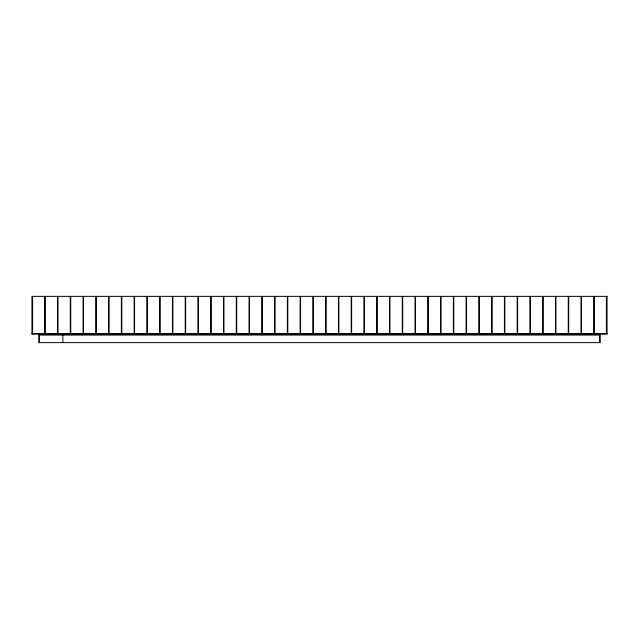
<?xml version="1.0" encoding="UTF-8"?>
<svg xmlns="http://www.w3.org/2000/svg" width="639" height="639" viewBox="0 0 639 639"><rect width="100%" height="100%" fill="white"/><g stroke="black" fill="none" stroke-linecap="round" stroke-linejoin="round"><path stroke-width="0.96" d="M31.95 333.51L607.05 333.51M31.95 333.734L607.05 333.734M606.515 296.368L606.515 333.957M606.379 296.368L606.379 333.734M600.157 334.261L600.157 342.632L38.843 342.632L38.843 334.261M599.622 334.261L599.622 342.632M599.27 333.734L599.27 335.068L39.73 335.068L39.73 333.734M594.238 296.368L594.238 333.734M593.791 296.368L593.791 333.734M581.466 296.368L581.466 333.734M581.027 296.368L581.027 333.734M568.702 296.368L568.702 333.734M568.255 296.368L568.255 333.734M555.93 296.368L555.93 333.734M555.491 296.368L555.491 333.734M543.166 296.368L543.166 333.734M542.719 296.368L542.719 333.734M530.394 296.368L530.394 333.734M529.955 296.368L529.955 333.734M517.63 296.368L517.63 333.734M517.183 296.368L517.183 333.734M504.858 296.368L504.858 333.734M504.419 296.368L504.419 333.734M492.094 296.368L492.094 333.734M491.647 296.368L491.647 333.734M479.322 296.368L479.322 333.734M478.883 296.368L478.883 333.734M466.558 296.368L466.558 333.734M466.111 296.368L466.111 333.734M453.786 296.368L453.786 333.734M453.347 296.368L453.347 333.734M441.022 296.368L441.022 333.734M440.575 296.368L440.575 333.734M428.25 296.368L428.25 333.734M427.81 296.368L427.81 333.734M415.486 296.368L415.486 333.734M415.038 296.368L415.038 333.734M402.714 296.368L402.714 333.734M402.274 296.368L402.274 333.734M389.95 296.368L389.95 333.734M389.502 296.368L389.502 333.734M377.178 296.368L377.178 333.734M376.73 296.368L376.73 333.734M364.414 296.368L364.414 333.734M363.966 296.368L363.966 333.734M351.642 296.368L351.642 333.734M351.194 296.368L351.194 333.734M338.878 296.368L338.878 333.734M338.43 296.368L338.43 333.734M326.106 296.368L326.106 333.734M325.658 296.368L325.658 333.734M313.342 296.368L313.342 333.734M312.894 296.368L312.894 333.734M300.57 296.368L300.57 333.734M300.122 296.368L300.122 333.734M287.806 296.368L287.806 333.734M287.358 296.368L287.358 333.734M275.034 296.368L275.034 333.734M274.586 296.368L274.586 333.734M262.27 296.368L262.27 333.734M261.822 296.368L261.822 333.734M249.498 296.368L249.498 333.734M249.05 296.368L249.05 333.734M236.726 296.368L236.726 333.734M236.286 296.368L236.286 333.734M223.962 296.368L223.962 333.734M223.514 296.368L223.514 333.734M211.189 296.368L211.189 333.734M210.75 296.368L210.75 333.734M198.425 296.368L198.425 333.734M197.978 296.368L197.978 333.734M185.653 296.368L185.653 333.734M185.214 296.368L185.214 333.734M172.889 296.368L172.889 333.734M172.442 296.368L172.442 333.734M160.117 296.368L160.117 333.734M159.678 296.368L159.678 333.734M147.353 296.368L147.353 333.734M146.906 296.368L146.906 333.734M134.581 296.368L134.581 333.734M134.142 296.368L134.142 333.734M121.817 296.368L121.817 333.734M121.37 296.368L121.37 333.734M109.045 296.368L109.045 333.734M108.606 296.368L108.606 333.734M96.281 296.368L96.281 333.734M95.834 296.368L95.834 333.734M83.509 296.368L83.509 333.734M83.07 296.368L83.07 333.734M70.745 296.368L70.745 333.734M70.298 296.368L70.298 333.734M62.862 333.462L62.862 333.957M62.862 334.261L62.862 342.632M57.973 296.368L57.973 333.734M57.534 296.368L57.534 333.734M45.209 296.368L45.209 333.734M44.762 296.368L44.762 333.734M39.378 334.261L39.378 342.632M32.621 296.368L32.621 333.734M32.485 296.368L32.485 333.957M607.05 296.368L31.95 296.368L31.95 333.957L607.05 333.957L607.05 296.368"/></g></svg>
